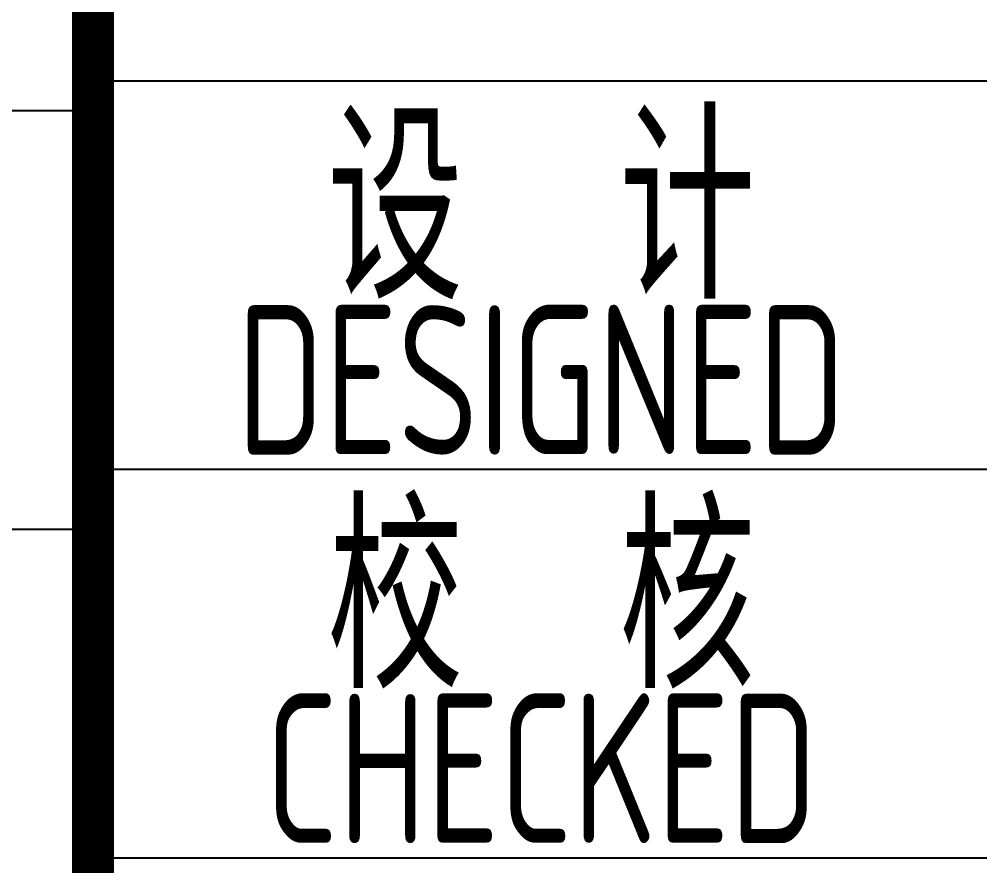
# Model space of a CAD drawing. Extents: x 4267484 to 4395158, y -674551 to -235742.
# Drawn here: x 4366034 to 4367641, y -355847 to -354431 of the extents above; entities that cross this region are included whole.
import ezdxf
from ezdxf.enums import TextEntityAlignment as Align

# ---------------------------------------------------------------- set-up
doc = ezdxf.new("R2010")
doc.units = 0
doc.header["$LTSCALE"] = 1000
doc.header["$MEASUREMENT"] = 0
doc.layers.get('0').update_dxf_attribs({"linetype": 'CONTINUOUS'})
doc.layers.add('图层线', color=8, linetype='CONTINUOUS')
doc.styles.add('AHD', font='sceie.shx', dxfattribs={"width": 0.7, "bigfont": 'sceic.shx'})

msp = doc.modelspace()

# ---------------------------------------------------------------- linework, layer by layer
for p, q in [((4366157.7, -354533.9), (4377157.7, -354533.9)), ((4366157.7, -355183.9), (4371657.7, -355183.9)), ((4366157.7, -355833.9), (4371657.7, -355833.9))]:
    msp.add_line(p, q)
at = {"const_width": 70}
msp.add_lwpolyline([(4366157.7, -352783.9), (4366157.7, -358783.9)], dxfattribs=at)
at = {"layer": '图层线'}
for p, q in [((4303557.7, -354583.9), (4366157.7, -354583.9)), ((4303557.7, -355283.9), (4366157.7, -355283.9))]:
    msp.add_line(p, q, dxfattribs=at)

# ---------------------------------------------------------------- texts
at = {"style": 'AHD', "width": 0.8}
for s, height, p in [('设  计', 300, (4366907.7, -354733.9)), ('设  计', 300, (4366907.7, -354733.9)), ('DESIGNED', 250, (4366907.7, -355033.9)), ('DESIGNED', 250, (4366907.7, -355033.9)), ('校  核', 300, (4366907.7, -355383.9)), ('校  核', 300, (4366907.7, -355383.9)), ('CHECKED', 250, (4366907.7, -355683.9)), ('CHECKED', 250, (4366907.7, -355683.9))]:
    msp.add_text(s, height=height, dxfattribs=at).set_placement(p, align=Align.MIDDLE)

doc.saveas('drawing.dxf')
